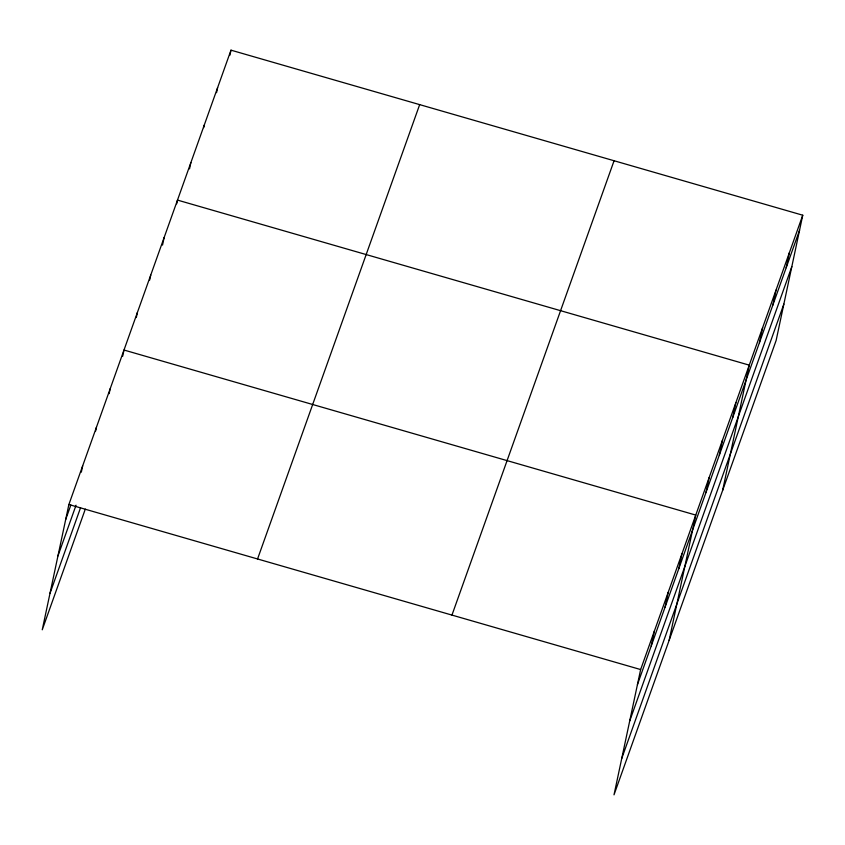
<?xml version="1.0" encoding="UTF-8"?>
<svg xmlns="http://www.w3.org/2000/svg" width="845" height="845" viewBox="0 0 845 845"><rect width="100%" height="100%" fill="white"/><g stroke="black" fill="none" stroke-linecap="round" stroke-linejoin="round"><path stroke-width="1.27" d="M802.75 215.211L640.637 669.557L614.009 794.839L776.122 340.493L802.75 215.211L230.991 50.161L68.878 504.507L42.25 629.789L85.313 509.102M81.331 472.144L82.662 465.891M95.643 431.024L96.436 427.274M109.153 393.654L110.22 388.647M122.662 356.284L123.993 350.031L695.762 515.08L669.134 640.362M136.309 317.551L137.365 312.544M149.681 280.065L150.748 275.069M162.525 245.082L164.12 237.582M176.689 203.846L177.492 200.096L749.251 365.146L722.623 490.427M189.533 168.863L190.864 162.61M203.708 127.627L204.237 125.134M216.552 92.644L217.609 87.648M229.924 55.168L230.991 50.161M651.231 645.95L654.421 630.94M665.015 607.333L668.205 592.324M678.788 568.706L681.978 553.697M705.945 492.603L709.135 477.594M719.317 455.128L722.507 440.118M732.689 417.641L735.879 402.632M759.433 342.669L762.623 327.659M772.816 305.182L776.006 290.173M786.188 267.707L789.378 252.697M65.688 519.517L70.853 505.035M57.956 555.904L76.039 505.225M49.982 593.401L80.56 507.718M257.556 558.978L419.669 104.632M451.959 615.097L614.072 160.74M637.447 684.566L799.56 230.22M629.715 720.954L791.828 266.608M621.751 758.451L783.854 304.105M68.878 504.507L640.637 669.557"/></g></svg>
